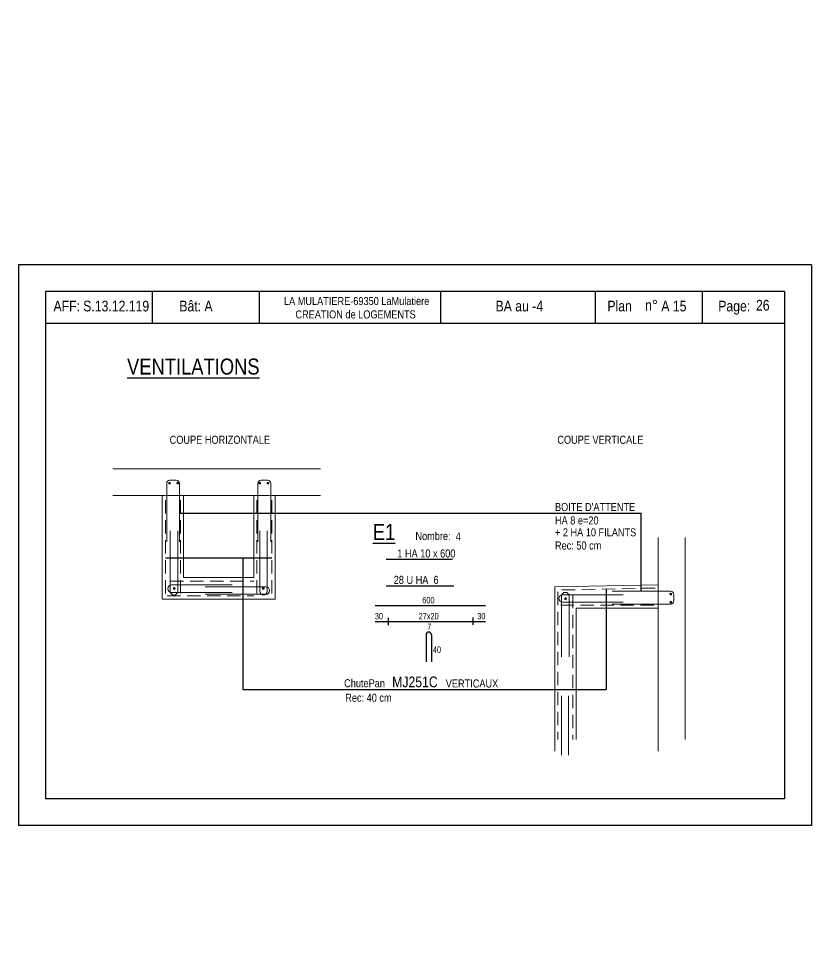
# Model space of a CAD drawing. Header units: metres. Extents: x -9927 to 45032, y -190416 to 12166.
# Drawn here: x -754 to 731, y -148250 to -146503 of the extents above; entities that cross this region are included whole.
import ezdxf

# ---------------------------------------------------------------- set-up
doc = ezdxf.new("R2010")
doc.units = ezdxf.units.M
doc.header["$PDMODE"] = 65
doc.linetypes.add('CACHE2', pattern=[0.1875, 0.125, -0.0625])
for name, color, linetype in [('01_cote_gen', 4, 'Continuous'), ('01_fenetres', 171, 'Continuous'), ('01_linteaux', 3, 'Continuous'), ('01_murs_coup', 5, 'Continuous'), ('01_poch_murs', 251, 'Continuous'), ('01_sem', 42, 'Continuous'), ('01_texte', 230, 'Continuous'), ('AA_COTES', 2, 'Continuous')]:
    doc.layers.add(name, color=color, linetype=linetype)
doc.styles.add('STYLE2', font='ARIALN.TTF')
doc.dimstyles.new('JB25', dxfattribs={"dimscale": 0.1, "dimtxt": 150, "dimasz": 17, "dimexe": 0.1, "dimexo": 0.1, "dimgap": 0.09, "dimtad": 1, "dimdec": 1, "dimlfac": 0.5, "dimdsep": 46, "dimtxsty": 'STYLE2', "dimblk1": 'BOND_G', "dimblk2": 'BOND_D', "dimsah": 1, "dimcen": 1.5, "dimdle": 0.01, "dimse1": 1, "dimse2": 1, "dimclrd": 4, "dimclre": 2, "dimclrt": 5, "dimadec": 0, "dimazin": 0, "dimtfac": 2.333333, "dimtdec": 1, "dimtix": 1, "dimtmove": 2, "dimatfit": 3, "dimldrblk": 'BOND_G', "dimfxl": 1, "dimtolj": 1, "dimtzin": 0, "dimarcsym": 0})

# ---------------------------------------------------------------- blocks, each defined once
blk = doc.blocks.new('BOND_G')
at = {"layer": 'AA_COTES', "color": 0}
for p, q in [((0, -5), (0, 15)), ((5, 0), (-5, 0)), ((1.8, 1.8), (-1.8, -1.8))]:
    blk.add_line(p, q, dxfattribs=at)
blk = doc.blocks.new('BOND_D')
at = {"layer": 'AA_COTES', "color": 0}
for p, q in [((5, 0), (-5, 0)), ((-1.8, -1.8), (1.8, 1.8)), ((0, 5), (0, -15))]:
    blk.add_line(p, q, dxfattribs=at)
blk = doc.blocks.new('*D1681')
at = {"layer": '01_poch_murs', "color": 4, "lineweight": -2, "transparency": 16777216}
blk.add_line((-184.6, 82.3), (-158, 82.3), dxfattribs=at)
at = {"layer": 'DEFPOINTS', "color": 0, "lineweight": 0, "transparency": 16777216}
for p in [(-156.3, 82.3), (-186.3, 0), (-156.3, -170313.1)]:
    blk.add_point(p, dxfattribs=at)
at = {"layer": '01_poch_murs', "color": 4, "lineweight": -2, "transparency": 16777216, "xscale": 1.7, "yscale": 1.7, "zscale": 1.7, "rotation": 180}
blk.add_blockref('BOND_G', (-186.3, 82.3), dxfattribs=at)
at = {"layer": '01_poch_murs', "color": 4, "lineweight": -2, "transparency": 16777216, "xscale": 1.7, "yscale": 1.7, "zscale": 1.7}
blk.add_blockref('BOND_D', (-156.3, 82.3), dxfattribs=at)
at = {"layer": '01_poch_murs', "color": 5, "transparency": 16777216, "insert": (-171.3, 90), "char_height": 15, "attachment_point": 5, "style": 'STYLE2'}
blk.add_mtext('\\A1;15', dxfattribs=at)

msp = doc.modelspace()

# ---------------------------------------------------------------- linework, layer by layer
at = {"layer": '01_cote_gen', "lineweight": 0}
for p, q in [((-484.7, -147396.26), (-484.7, -147590.26)), ((-444.91, -147396.26), (-444.91, -147549.64)), ((-313.13, -147396.26), (-313.13, -147549.64)), ((-273.34, -147396.26), (-273.34, -147590.26))]:
    msp.add_line(p, q, dxfattribs=at)
at = {"layer": '01_fenetres', "ltscale": 30}
for p, q in [((-703.86, -147013.94), (-703.86, -147963.94)), ((-703.86, -147013.94), (-703.86, -147963.94)), ((-703.86, -147013.94), (-703.86, -147963.94)), ((681.14, -147013.94), (-703.86, -147013.94)), ((-503.86, -147013.94), (-503.86, -147073.94)), ((-303.46, -147013.94), (-303.46, -147073.94)), ((36.71, -147013.94), (36.71, -147073.94)), ((327.01, -147073.94), (327.01, -147013.94)), ((527.01, -147073.94), (527.01, -147013.94)), ((681.14, -147013.94), (681.14, -147963.94)), ((681.14, -147073.94), (-703.86, -147073.94)), ((681.14, -147963.94), (-703.86, -147963.94))]:
    msp.add_line(p, q, dxfattribs=at)
at = {"layer": '01_linteaux', "linetype": 'Continuous'}
for p, q in [((-85.79, -147631.98), (120.66, -147631.98)), ((-61.79, -147625.27), (-61.79, -147638.68)), ((96.95, -147624.61), (96.95, -147638.56)), ((9.28, -147656.93), (9.28, -147707.46)), ((19.28, -147656.93), (19.28, -147707.46))]:
    msp.add_line(p, q, dxfattribs=at)
for start, end in [(90, 180), (0, 90)]:
    msp.add_arc((14.28, -147656.93), 5, start, end, dxfattribs=at)
at = {"layer": '01_murs_coup', "lineweight": 0}
for p, q in [((-577.28, -147346.26), (-188.1, -147346.26)), ((-577.28, -147396.26), (-188.1, -147396.26)), ((444.49, -147474.52), (444.49, -147767.21)), ((494.49, -147474.52), (494.49, -147767.21)), ((-444.91, -147549.64), (-313.13, -147549.64)), ((250.49, -147567.21), (444.49, -147563.21)), ((250.49, -147567.21), (250.49, -147853.21)), ((-484.7, -147590.26), (-273.34, -147590.26)), ((290.49, -147607.21), (444.49, -147607.21)), ((290.49, -147607.21), (290.49, -147853.21)), ((444.49, -147767.21), (444.49, -147853.21)), ((494.49, -147767.21), (494.49, -147853.21)), ((250.49, -147853.21), (250.49, -147874.8)), ((444.49, -147853.21), (444.49, -147874.8))]:
    msp.add_line(p, q, dxfattribs=at)
at = {"layer": '01_sem', "color": 2, "lineweight": 0, "ltscale": 7}
for p, q in [((-476.55, -147373.38), (-476.55, -147482.92)), ((-470.55, -147367.38), (-458.55, -147367.38)), ((-452.55, -147373.38), (-452.55, -147482.92)), ((-305.48, -147373.38), (-305.48, -147482.92)), ((-287.48, -147367.38), (-299.48, -147367.38)), ((-281.48, -147373.38), (-281.48, -147482.92)), ((-469.86, -147461.93), (-469.86, -147575.49)), ((-455.86, -147461.93), (-455.86, -147575.49)), ((-302.18, -147461.93), (-302.18, -147575.49)), ((-288.18, -147461.93), (-288.18, -147575.49)), ((-353.78, -147563.51), (-467.34, -147563.51)), ((-290.7, -147567.09), (-404.26, -147567.09)), ((-353.78, -147577.51), (-467.34, -147577.51)), ((-290.7, -147581.09), (-404.26, -147581.09)), ((263.25, -147698.02), (263.25, -147584.46)), ((378.83, -147581.95), (265.27, -147581.95)), ((277.25, -147698.02), (277.25, -147584.46)), ((467.38, -147575.25), (357.83, -147575.25)), ((473.38, -147581.25), (473.38, -147593.25)), ((378.83, -147595.95), (265.27, -147595.95)), ((467.38, -147599.25), (357.83, -147599.25))]:
    msp.add_line(p, q, dxfattribs=at)
at = {"layer": '01_sem', "color": 2, "linetype": 'CACHE2', "lineweight": 0, "ltscale": 200}
for p, q in [((-478.7, -147579.66), (-478.7, -147396.26)), ((-450.59, -147579.66), (-450.59, -147396.26)), ((-307.45, -147579.66), (-307.45, -147396.26)), ((-279.34, -147579.66), (-279.34, -147396.26)), ((-469.9, -147556.26), (-313.13, -147556.26)), ((263.58, -147572.95), (444.62, -147569.21)), ((-475.53, -147584.26), (-313.13, -147584.26)), ((256.49, -147576.27), (256.49, -147853.21)), ((284.49, -147581.9), (284.49, -147853.21)), ((261.1, -147601.21), (444.49, -147601.21))]:
    msp.add_line(p, q, dxfattribs=at)
at = {"layer": '01_sem', "color": 2, "linetype": 'CACHE2', "lineweight": 0, "ltscale": 10}
for p, q in [((263.06, -147771.3), (263.06, -147882.19)), ((276.28, -147771.3), (276.28, -147882.19))]:
    msp.add_line(p, q, dxfattribs=at)
at = {"layer": '01_sem', "color": 2, "lineweight": 0, "ltscale": 7, "const_width": 2.5, "flags": 128}
for points in [[(-471.23, -147371.65, -1), (-471.23, -147374.15, -1)], [(-455.9, -147371.58, -1), (-455.9, -147374.08, -1)], [(-302.14, -147371.58, 1), (-302.14, -147374.08, 1)], [(-286.81, -147371.65, 1), (-286.81, -147374.15, 1)], [(-462.42, -147568.81, -1), (-462.42, -147571.31, -1)], [(-295.62, -147568.81, 1), (-295.62, -147571.31, 1)], [(271.95, -147589.39, -1), (269.45, -147589.39, -1)], [(469.11, -147580.58, -1), (466.61, -147580.58, -1)], [(469.18, -147595.91, -1), (466.68, -147595.91, -1)]]:
    msp.add_lwpolyline(points, format="xyb", close=True, dxfattribs=at)
at = {"layer": '01_sem', "color": 2, "lineweight": 0, "ltscale": 7}
for centre, radius, start, end in [((-470.55, -147373.38), 6, 90, 180), ((-458.55, -147373.38), 6, 0, 90), ((-299.48, -147373.38), 6, 90, 180), ((-287.48, -147373.38), 6, 0, 90), ((-467.34, -147570.51), 7, 90, 270), ((-290.7, -147574.09), 7, 270, 90), ((-462.86, -147575.49), 7, 180, 0), ((-295.18, -147575.49), 7, 180, 0), ((265.27, -147588.95), 7, 90, 270), ((270.25, -147584.46), 7, 0, 180), ((467.38, -147581.25), 6, 0, 90), ((467.38, -147593.25), 6, 270, 0)]:
    msp.add_arc(centre, radius, start, end, dxfattribs=at)
at = {"layer": '01_texte', "ltscale": 30}
for p, q in [((-753.86, -146963.94), (-753.86, -148013.94)), ((731.14, -146963.94), (-753.86, -146963.94)), ((731.14, -146963.94), (731.14, -148013.94)), ((-65.43, -147515.04), (59.2, -147515.04)), ((-65.43, -147565.02), (61.42, -147565.02)), ((-85.79, -147601.81), (120.66, -147601.81)), ((731.14, -148013.94), (-753.86, -148013.94))]:
    msp.add_line(p, q, dxfattribs=at)
at = {"layer": '01_texte'}
for p, q in [((-452.55, -147428.92), (412.6, -147428.92)), ((412.6, -147575.25), (412.6, -147428.92)), ((-279.34, -147513.54), (-478.7, -147513.54)), ((-333.65, -147513.54), (-333.65, -147759.3)), ((346.74, -147571.23), (346.74, -147759.3)), ((-333.65, -147759.3), (346.74, -147759.3))]:
    msp.add_line(p, q, dxfattribs=at)

# ---------------------------------------------------------------- texts
at = {"layer": '01_texte', "style": 'STYLE2'}
for s, height, p in [('LA MULATIERE-69350 LaMulatiere', 15, (-256.76, -147039.23)), ('AFF:', 20, (-688.56, -147051.1)), ('S.13.12.119', 20, (-632.9, -147051.1)), ('Bât: A', 20, (-452.92, -147051.1)), ('BA au -4', 20, (139.54, -147051.1)), ('Plan', 20, (349.06, -147051.1)), ('n%%D', 20, (419.74, -147049.65)), ('A 15', 20, (450.09, -147051.1)), ('Page:', 20, (556.73, -147051.1)), ('26', 20, (627.41, -147049.65)), ('CREATION de LOGEMENTS', 15, (-235.28, -147064.23)), ('%%UVENTILATIONS', 30, (-550.76, -147169.43)), ('COUPE HORIZONTALE', 15, (-470.95, -147299.12)), ('COUPE VERTICALE', 15, (255.32, -147299.12)), ("BOITE D'ATTENTE", 15, (250.84, -147425.05)), ('HA 8 e=20', 15, (250.84, -147450.19)), ('%%UE1', 30, (-90.4, -147479.41)), ('Nombre:', 15, (-10.59, -147479.41)), ('+ 2 HA 10 FILANTS', 15, (250.84, -147472.5)), ('4', 15, (64.83, -147480.41)), ('Rec: 50 cm', 15, (250.84, -147497.15)), ('1 HA 10 x 600', 15, (-44.56, -147512.08)), ('28 U HA  6', 15, (-51.23, -147561.57)), ('600', 12, (2.32, -147598.02)), ('30', 12, (-86.56, -147628.07)), ('27x20', 12, (-4.52, -147628.07)), ('30', 12, (105.32, -147628.07)), ('7', 12, (11.6, -147647.9)), ('40', 12, (22.22, -147690.75)), (' ChutePan    ', 15, (-148.9, -147755.18)), ('MJ251C', 20, (-54.14, -147755.18)), ('VERTICAUX', 15, (46.26, -147755.66)), ('Rec: 40 cm', 15, (-142.07, -147782.3))]:
    msp.add_text(s, height=height, dxfattribs=at).set_placement(p)

# ---------------------------------------------------------------- dimensions: what is measured, and where the dimension line sits
at = {"layer": '01_poch_murs'}
dim = msp.add_linear_dim(base=(-156.3, 82.34), p1=(-186.26, 0), p2=(-156.3, -170313.05), dimstyle='JB25', dxfattribs=at)
dim.commit()
dim.dimension.update_dxf_attribs({"geometry": '*D1681', "text_midpoint": (-171.28, 90)})

doc.saveas('drawing.dxf')
